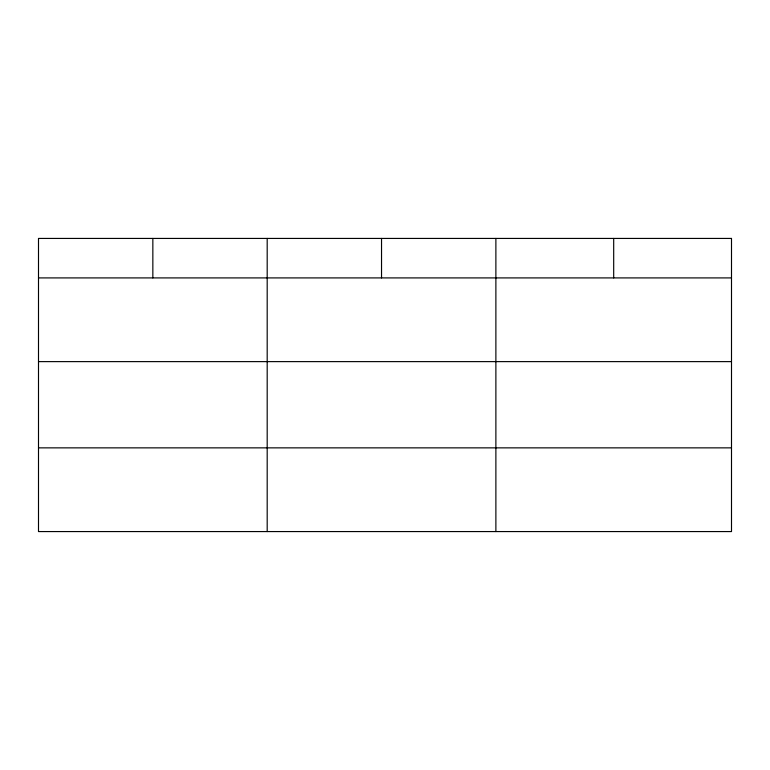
<?xml version="1.0" encoding="UTF-8"?>
<svg xmlns="http://www.w3.org/2000/svg" width="770" height="770" viewBox="0 0 770 770"><rect width="100%" height="100%" fill="white"/><g stroke="black" fill="none" stroke-linecap="round" stroke-linejoin="round"><path stroke-width="1.16" d="M38.5 277.912L731.5 277.912M38.5 361.621L731.5 361.621M38.5 447.861L731.5 447.861M613.69 238.43L613.69 277.912M495.88 238.43L495.88 531.569M381.535 238.43L381.535 277.912M267.19 238.43L267.19 531.569M152.845 238.43L152.845 277.912M731.5 238.43L38.5 238.43L38.5 531.569L731.5 531.569L731.5 238.43"/></g></svg>
